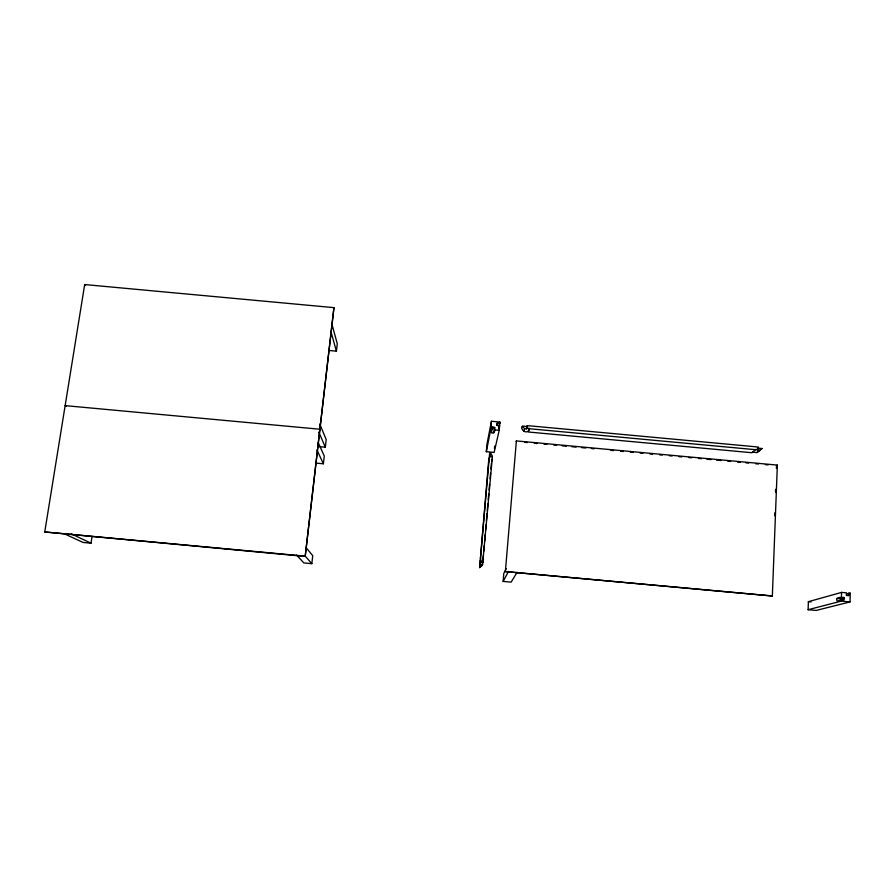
<?xml version="1.0" encoding="UTF-8"?>
<svg xmlns="http://www.w3.org/2000/svg" width="895" height="895" viewBox="0 0 895 895"><rect width="100%" height="100%" fill="white"/><g stroke="black" fill="none" stroke-linecap="round" stroke-linejoin="round"><path stroke-width="1.34" d="M844.03 597.536L843.963 599.986C842.016 598.028 836.646 603.264 836.601 599.784C836.68 596.618 841.949 597.536 844.03 597.536C842.553 596.585 842.788 601.171 843.627 599.538M848.874 593.083L848.807 595.678L846.368 595.455L846.435 592.848L841.557 592.4L808.375 601.686L808.118 609.708L816.095 610.446L850.026 601.932L850.25 593.206L846.636 593.687M528.363 431.043C523.452 435.093 516.997 422.999 526.808 426.87C527.312 430.819 523.508 428.168 522.378 426.277M808.118 609.708L841.334 601.116L841.367 599.74M841.434 597.289L841.557 592.4M774.6 515.699L774.701 512.924M775.506 492.082L775.607 489.308M776.412 468.465L776.524 465.691L777.352 465.098L772.351 595.992L505.373 571.581L516.381 440.911L777.352 465.098M526.584 429.029L526.853 428.202L529.392 428.436L528.263 431.994L752.001 452.736L755.783 449.424L758.311 449.659L758.412 447.321L755.895 446.795L529.605 425.83L527.043 425.886L526.797 426.691M491.881 427.407C488.58 435.059 496.378 434.791 494.655 427.418L492.261 427.195C491.321 428.168 495.125 428.526 494.655 427.418M526.853 428.202L527.043 425.886M517.153 572.218L511.123 582.153L503.135 581.414L503.795 573.438L506.212 568.717M499.209 430.327L499.6 425.684L497.072 425.449L497.105 423.939L497.273 423.122L499.802 423.357L499.913 422.048L491.433 421.265L486.992 444.065L486.321 451.695L494.141 452.422L499.209 430.327L494.432 429.891M486.321 451.695L490.706 429.544L491.433 421.265M483.49 559.185L482.26 565.416L479.642 567.598L488.569 461.786L489.71 456.383L492.105 456.607L492.194 459.135L482.908 560.952L483.401 555.381M480.436 558.905L489.52 454.705C489.61 449.089 493.436 458.24 492.105 456.607M479.642 567.598L480.749 558.928M489.934 456.998L489.934 452.747M491.456 432.598L492.261 427.195M482.26 565.416L482.562 561.915M493.816 432.822L494.219 428.224L493.078 427.228M483.759 551.208L484.251 545.637M484.609 541.453L485.213 534.494M485.582 530.31L486.063 524.738M486.432 520.566L487.037 513.596M487.283 510.81L487.887 503.851M488.245 499.667L488.737 494.096M489.095 489.912L489.587 484.34M490.068 478.769L490.549 473.198M490.919 469.025L491.4 463.453M494.465 448.608L494.689 446.057M497.072 425.449L497.273 423.122M498.974 427.765L499.802 423.357M296.581 555.079L303.841 562.921L311.829 563.671L312.747 555.717L305.989 547.483M315.543 463.051L323.386 463.778L324.281 456.092L318.307 442.734M318.788 446.605L325.31 447.209L326.194 439.568L319.806 424.085M328.722 350.448L336.419 351.164L337.281 343.758L331.765 323.531M305.195 556.455L333.947 307.645L84.689 284.554L44.75 531.966L305.195 556.455L333.947 307.645M757.64 449.626L757.595 448.126M64.138 533.688L83.045 542.437L91.021 543.187L92.028 536.575M489.554 457.132L489.71 456.383M489.498 458.878L489.062 461.652M499.018 426.065L499.913 422.048M498.929 428.66L499.6 425.684M491.747 461.082L492.194 459.135M516.18 441.559L516.381 440.911M523.832 430.965L524.504 428.839M528.397 431.39L529.392 428.436M491.892 428.034L492.753 427.486M757.517 450.14L759.43 450.61L761.947 448.473L756.946 452.568L759.43 450.61M505.373 571.581L772.351 595.992M503.135 581.414L508.528 571.413M479.988 566.501L482.629 564.309M843.996 598.352L841.848 598.923L842.34 599.997M756.913 452.601L752.236 452.109M758.412 447.321L757.45 448.093L761.902 448.507M757.36 450.42L758.311 449.659M480.38 561.959L482.819 562.183M847.643 593.911L850.25 593.206M529.37 428.727L755.772 449.715M490.706 429.544L492.049 429.667M524.537 442.331L527.323 442.589M534.281 443.238L537.067 443.495M544.026 444.133L546.811 444.39M553.77 445.039L556.556 445.296M562.127 445.811L566.3 446.202M571.871 446.717L576.044 447.108M581.616 447.623L585.789 448.003M591.36 448.529L594.146 448.787M610.849 450.33L613.634 450.588M620.593 451.237L623.379 451.494M630.337 452.143L633.123 452.4M640.082 453.038L642.867 453.295M649.826 453.944L652.612 454.201M659.581 454.85L662.356 455.107M669.326 455.745L672.1 456.014M679.07 456.651L681.856 456.909M688.814 457.558L691.6 457.815M698.559 458.464L701.344 458.721M706.905 459.236L711.089 459.616M716.66 460.142L720.833 460.522M727.792 461.171L730.577 461.428M737.536 462.077L740.322 462.335M745.893 462.849L748.679 463.107M755.637 463.755L758.423 464.013M765.382 464.65L768.167 464.908M480.514 561.512L482.953 561.747M837.026 598.475L841.848 598.923M841.334 601.116L850.026 601.932M808.375 601.686L811.027 601.932M44.75 531.966L304.871 556.097M481.107 560.751L480.257 560.527M71.32 533.89L91.021 543.187M66.029 406.341L65.145 405.625L319.716 429.22L319.996 429.88M305.005 555.862L311.829 563.671M84.689 284.554L85.506 285.539M490.012 455.544L489.52 454.705M316.998 450.051L323.386 463.778M318.855 432.151L325.31 447.209M330.848 331.318L336.419 351.164"/></g></svg>
